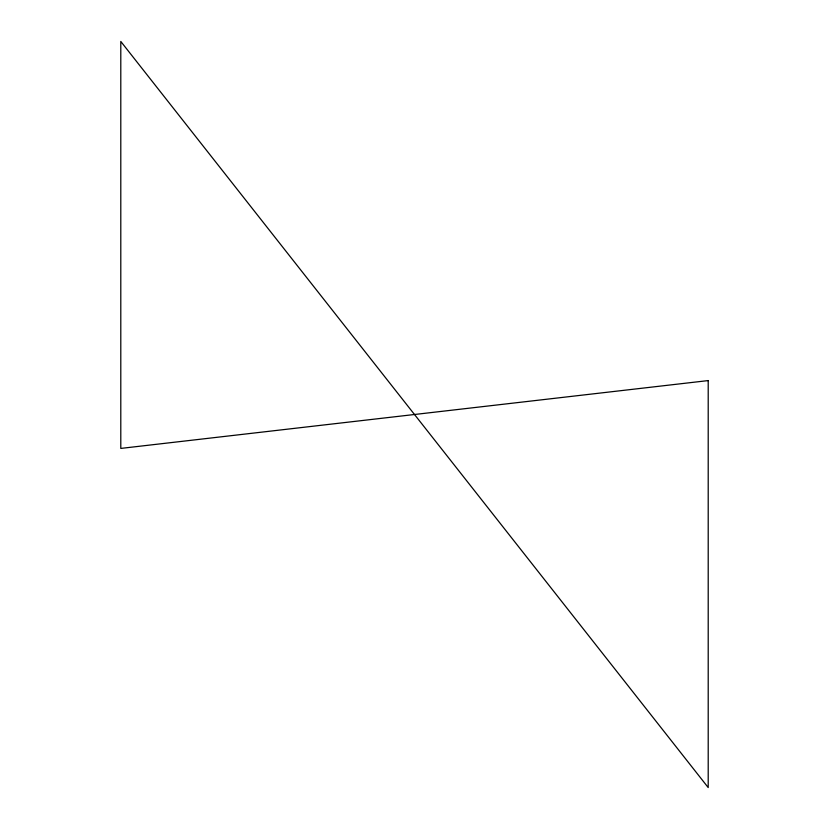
<?xml version="1.0" encoding="UTF-8"?>
<svg xmlns="http://www.w3.org/2000/svg" width="829" height="829" viewBox="0 0 829 829"><rect width="100%" height="100%" fill="white"/><g stroke="black" fill="none" stroke-linecap="round" stroke-linejoin="round"><path stroke-width="1.24" d="M708.204 380.584L120.796 448.416L120.796 41.45L708.204 787.55L708.204 380.584"/></g></svg>
